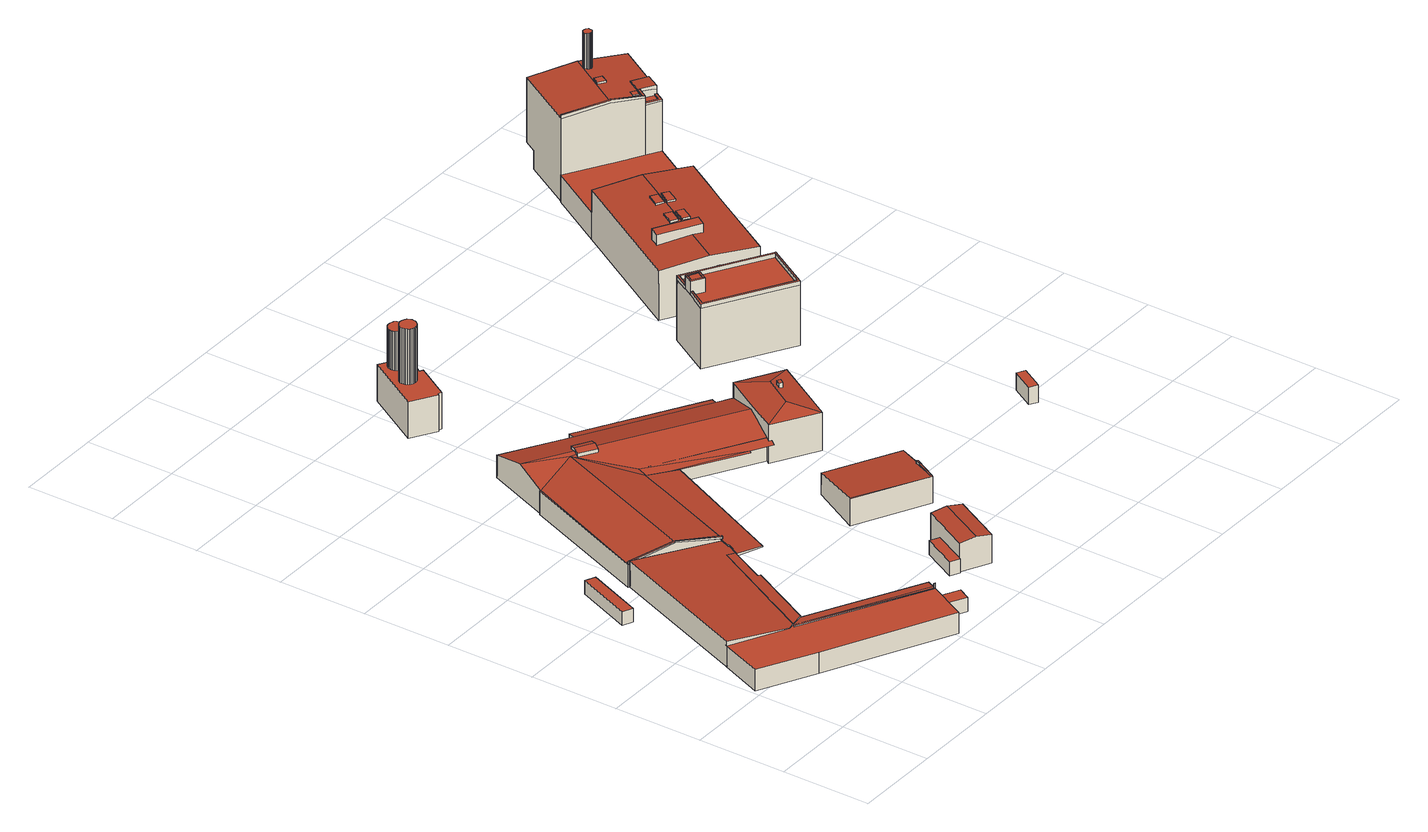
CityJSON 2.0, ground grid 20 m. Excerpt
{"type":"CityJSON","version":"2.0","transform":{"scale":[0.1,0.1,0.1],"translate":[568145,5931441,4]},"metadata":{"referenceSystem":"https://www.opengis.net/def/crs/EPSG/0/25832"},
"CityObjects":{
"building1":{"type":"Building","attributes":{"Grundfläche 2D":"33.012366","Grundhöhe NN":"5.401"},"geometry":[{"type":"Solid","lod":"3","boundaries":[[[[0,1,2,3]],[[4,5,3,2]],[[5,6,0,3]],[[6,7,1,0]],[[7,4,2,1]],[[7,6,5,4]]]],"semantics":{"surfaces":[{"type":"RoofSurface"},{"type":"WallSurface"},{"type":"GroundSurface"}],"values":[[0,1,1,1,1,2]]}}]},
"building2":{"type":"Building","attributes":{"Grundfläche 2D":"1071.790138","Grundhöhe NN":"5.294"},"geometry":[{"type":"MultiSurface","lod":"3","boundaries":[[[8,9,10,11]],[[12,13,14,15,16,17,18,19,20]],[[21,22,23,24,25,26,27,28,29,22]],[[11,10,30,31]],[[8,11,31,32]],[[9,8,32,33]],[[34,35,36,37]],[[28,15,14,22,29]],[[28,27,16,15]],[[38,36,35]],[[39,40,17,16,27]],[[18,17,40,41]],[[19,18,41,42]],[[20,19,42,43]],[[12,20,43,44]],[[13,12,44,45]],[[46,34,37,22,14,13,45]],[[24,23,47,48]],[[25,24,48,49]],[[9,33,50,26,25,49,30,10]],[[50,39,27,26]],[[22,34,47,23]],[[33,32,31,30]],[[41,40,39,51,46,45,44,43,42]],[[30,49,48,50,33]],[[37,36,38,50,48,47]]],"semantics":{"surfaces":[{"type":"RoofSurface"},{"type":"WallSurface"},{"type":"GroundSurface"}],"values":[0,0,0,1,1,1,1,1,1,1,1,1,1,1,1,1,1,1,1,1,1,1,2,2,2,2]}}]},
"building3":{"type":"Building","attributes":{"Grundfläche 2D":"156.040939","Grundhöhe NN":"5.538"},"children":["building3-1"],"geometry":[{"type":"Solid","lod":"3","boundaries":[[[[52,53,54]],[[53,52,55,27,56,57,54]],[[58,59,18,17,16,60]],[[55,52,61,62]],[[56,27,63,64]],[[54,57,56,64,65]],[[52,54,65,61]],[[17,18,66,67]],[[16,17,67,68,63,27]],[[16,27,55,60]],[[62,63,68,69]],[[60,55,62,69,70,58]],[[59,58,70,71]],[[18,59,71,66]],[[64,63,62,61,65]],[[69,68,67,66,71,70]]]],"semantics":{"surfaces":[{"type":"RoofSurface"},{"type":"WallSurface"},{"type":"GroundSurface"}],"values":[[0,0,0,1,1,1,1,1,1,1,1,1,1,1,2,2]]}}]},
"building3-1":{"type":"BuildingInstallation","parents":["building3"],"geometry":[{"type":"MultiSurface","lod":"3","boundaries":[[[72,73,74,75]],[[75,74,53,76]],[[76,57,72,75]],[[57,54,73,72]],[[54,53,74,73]]],"semantics":{"surfaces":[{"type":"RoofSurface"},{"type":"WallSurface"}],"values":[0,1,1,1,1]}}]},
"building4":{"type":"Building","attributes":{"Grundfläche 2D":"208.818725","Grundhöhe NN":"9.798"},"geometry":[{"type":"Solid","lod":"3","boundaries":[[[[77,78,79,80,81,82,83,84]],[[80,79,85,86]],[[81,80,86,87]],[[82,81,87,88]],[[83,82,88,89]],[[84,83,89,90]],[[77,84,90,91]],[[78,77,91,92]],[[79,78,92,85]],[[92,91,90,89,88,87,86,85]]]],"semantics":{"surfaces":[{"type":"RoofSurface"},{"type":"WallSurface"},{"type":"GroundSurface"}],"values":[[0,1,1,1,1,1,1,1,1,2]]}}]},
"building5":{"type":"Building","attributes":{"Grundfläche 2D":"109.083567","Grundhöhe NN":"5.577"},"geometry":[{"type":"Solid","lod":"3","boundaries":[[[[93,94,95,96,97]],[[98,99,100,101]],[[98,101,102,103]],[[93,104,105,94]],[[96,95,106,107]],[[97,96,107,108]],[[93,97,108,104]],[[109,99,98,103,110]],[[94,100,99,109,106,95]],[[101,100,94,105,111,102]],[[103,102,111,110]],[[106,109,110,111,105,104,108,107]]]],"semantics":{"surfaces":[{"type":"RoofSurface"},{"type":"WallSurface"},{"type":"GroundSurface"}],"values":[[0,0,0,1,1,1,1,1,1,1,1,2]]}}]},
"building6":{"type":"Building","attributes":{"Grundfläche 2D":"1681.312572","Grundhöhe NN":"5.284"},"children":["building6-1","building6-2"],"geometry":[{"type":"MultiSurface","lod":"3","boundaries":[[[112,113,114,115]],[[116,117,115,114]],[[118,119,120]],[[118,121,122,119]],[[123,122,121]],[[124,120,119,122,123]],[[125,126,127,128,129,130,131,132,133,134,135,136]],[[137,138,139,140,141,126,125,142,143,144,145]],[[144,146,147,145]],[[148,130,138]],[[130,129,139,138]],[[149,150,148]],[[151,152,153,154,130,148,150]],[[155,80,130,154,153,156]],[[157,132,158]],[[132,131,158]],[[130,80,131]],[[131,80,158]],[[128,127,113,112]],[[127,126,114,113]],[[126,141,116,114]],[[117,116,141,140]],[[117,140,139,129,128,112,115]],[[120,135,159,160,118]],[[121,118,160,161]],[[121,161,162,142,123]],[[136,163,159,135,120,124,123,142,125]],[[142,162,164,143]],[[144,143,164,165]],[[146,144,165,166]],[[147,146,166,167]],[[145,147,167,168]],[[137,145,168,169]],[[148,138,137,169,170]],[[149,148,170,171]],[[151,150,149,171,172]],[[173,174,156,153,152,151,172,175]],[[176,131,158,80,155,156,174,177]],[[176,163,136,131]],[[169,168,167,166,165,164,162,161,160,159,163,176,177,174,173,175,172,171,170]],[[134,133,132,131,136,135]]],"semantics":{"surfaces":[{"type":"RoofSurface"},{"type":"WallSurface"},{"type":"GroundSurface"}],"values":[0,0,0,0,0,0,0,0,0,0,0,0,0,0,0,0,0,1,1,1,1,1,1,1,1,1,1,1,1,1,1,1,1,1,1,1,1,1,1,2,0]}}]},
"building6-1":{"type":"BuildingInstallation","parents":["building6"],"geometry":[{"type":"MultiSurface","lod":"3","boundaries":[[[178,179,180,181]],[[179,178,182,183]],[[183,184,180,179]],[[184,185,181,180]],[[182,178,181,185]]],"semantics":{"surfaces":[{"type":"RoofSurface"},{"type":"WallSurface"}],"values":[0,1,1,1,1]}}]},
"building6-2":{"type":"BuildingInstallation","parents":["building6"],"geometry":[{"type":"MultiSurface","lod":"3","boundaries":[[[186,187,188,189,190,191,192]],[[193,186,192,194,195]],[[196,193,195,197]],[[190,151,152,153,156,197,195,194,192,191]],[[156,155,196,197]],[[186,193,196,155,154]],[[154,198,186]],[[186,198,199,150,189,188,187]],[[150,151,190,189]]],"semantics":{"surfaces":[{"type":"RoofSurface"},{"type":"WallSurface"}],"values":[0,0,0,1,1,1,1,1,1]}}]},
"building7":{"type":"Building","attributes":{"Grundfläche 2D":"229.592548","Grundhöhe NN":"5.365"},"children":["building7-1"],"geometry":[{"type":"Solid","lod":"3","boundaries":[[[[200,201,202,203,204,205]],[[206,204,203]],[[206,203,202,207,208]],[[204,206,208,209]],[[205,204,209,210,201,200]],[[202,201,210,207]],[[208,207,210,209]]]],"semantics":{"surfaces":[{"type":"RoofSurface"},{"type":"WallSurface"},{"type":"GroundSurface"}],"values":[[0,0,1,1,1,1,2]]}}]},
"building7-1":{"type":"BuildingInstallation","parents":["building7"],"geometry":[{"type":"MultiSurface","lod":"3","boundaries":[[[211,212,213,205]],[[205,200,211]],[[212,211,200,214]],[[212,214,213]]],"semantics":{"surfaces":[{"type":"RoofSurface"},{"type":"WallSurface"}],"values":[0,1,1,1]}}]},
"building8":{"type":"Building","attributes":{"Grundfläche 2D":"105.665660","Grundhöhe NN":"4.914"},"geometry":[{"type":"Solid","lod":"3","boundaries":[[[[215,216,217,218,219,220,221,222,223,224,225,226,227,228,229,230,231,232,233,234,235,236,237,238,239,240,241,242,243,244]],[[245,246,247,248,249,250,251,252,253,254,255,256,257,258,259,260,261,262,263,264,265,266,267,268,269,270,271,272,273,274]],[[275,276,277,278,279,280,281,282],[283,284,285,286,287,288,289,290,291,292,293,294,295,296,297,298,299,300,301,302,303,304,305,306,307,308,309,310,311,312],[313,314,315,316,317,318,319,320,321,322,323,324,325,326,327,328,329,330,331,332,333,334,335,336,337,338,339,340,341,342]],[[318,317,221,220]],[[317,316,222,221]],[[316,315,223,222]],[[319,318,220,219]],[[315,314,224,223]],[[314,313,225,224]],[[313,342,226,225]],[[342,341,227,226]],[[341,340,228,227]],[[340,339,229,228]],[[339,338,230,229]],[[338,337,231,230]],[[337,336,232,231]],[[336,335,233,232]],[[335,334,234,233]],[[334,333,235,234]],[[333,332,236,235]],[[332,331,237,236]],[[331,330,238,237]],[[330,329,239,238]],[[240,239,329,328]],[[328,327,241,240]],[[327,326,242,241]],[[326,325,243,242]],[[325,324,244,243]],[[215,244,324,323]],[[323,322,216,215]],[[322,321,217,216]],[[321,320,218,217]],[[320,319,219,218]],[[295,294,253,252]],[[254,253,294,293]],[[293,292,255,254]],[[252,251,296,295]],[[256,255,292,291]],[[291,290,257,256]],[[258,257,290,289]],[[289,288,259,258]],[[288,287,260,259]],[[287,286,261,260]],[[262,261,286,285]],[[285,284,263,262]],[[284,283,264,263]],[[283,312,265,264]],[[312,311,266,265]],[[311,310,267,266]],[[310,309,268,267]],[[309,308,269,268]],[[308,307,270,269]],[[271,270,307,306]],[[306,305,272,271]],[[305,304,273,272]],[[274,273,304,303]],[[245,274,303,302]],[[246,245,302,301]],[[301,300,247,246]],[[300,299,248,247]],[[299,298,249,248]],[[298,297,250,249]],[[297,296,251,250]],[[281,280,343,344]],[[279,278,345,346]],[[282,281,344,347]],[[275,282,347,348]],[[276,275,348,349]],[[277,276,349,350]],[[278,277,350,345]],[[280,279,346,343]],[[343,346,345,350,349,348,347,344]]]],"semantics":{"surfaces":[{"type":"RoofSurface"},{"type":"WallSurface"},{"type":"GroundSurface"}],"values":[[0,0,0,1,1,1,1,1,1,1,1,1,1,1,1,1,1,1,1,1,1,1,1,1,1,1,1,1,1,1,1,1,1,1,1,1,1,1,1,1,1,1,1,1,1,1,1,1,1,1,1,1,1,1,1,1,1,1,1,1,1,1,1,1,1,1,1,1,1,1,1,2]]}}]},
"building9":{"type":"Building","attributes":{"Grundfläche 2D":"12.330888","Grundhöhe NN":"6.076"},"geometry":[{"type":"Solid","lod":"3","boundaries":[[[[351,352,353,354]],[[355,356,354,353]],[[356,357,351,354]],[[357,358,352,351]],[[358,355,353,352]],[[358,357,356,355]]]],"semantics":{"surfaces":[{"type":"RoofSurface"},{"type":"WallSurface"},{"type":"GroundSurface"}],"values":[[0,1,1,1,1,2]]}}]},
"building10":{"type":"Building","attributes":{"Grundfläche 2D":"243.329301","Grundhöhe NN":"5.174"},"children":["building10-1","building10-2","building10-3"],"geometry":[{"type":"MultiSurface","lod":"3","boundaries":[[[359,360,361,362,363,364,365,366,367,368,369,370,371]],[[372,373,374,375,376,377,378,379]],[[375,380,365,364]],[[380,381,366,365]],[[381,382,367,366]],[[382,383,384,369,368,367]],[[384,374,370,369]],[[359,371,373,372]],[[359,372,379,360]],[[361,360,379,378]],[[362,361,378,377]],[[363,362,377,376]],[[381,380,385,386]],[[382,381,386,387]],[[388,384,383,382,387,389]],[[380,375,374,384,388,385]],[[388,389,387,386,385]]],"semantics":{"surfaces":[{"type":"RoofSurface"},{"type":"WallSurface"},{"type":"GroundSurface"}],"values":[0,0,1,1,1,1,1,1,1,1,1,1,1,1,1,1,2]}}]},
"building10-1":{"type":"BuildingInstallation","parents":["building10"],"geometry":[{"type":"MultiSurface","lod":"3","boundaries":[[[390,391,392,393]],[[391,390,394,395]],[[396,393,392,364,363,376]]],"semantics":{"surfaces":[{"type":"RoofSurface"},{"type":"WallSurface"}],"values":[0,1,1]}}]},
"building10-2":{"type":"BuildingInstallation","parents":["building10"],"geometry":[{"type":"MultiSurface","lod":"3","boundaries":[[[397,392,391,398,399,390,393,400]],[[398,391,395,401]],[[399,398,401,402]],[[390,399,402,394]],[[393,396,403,400]],[[370,397,400,403,373,371]],[[397,370,374,375,364,392]]],"semantics":{"surfaces":[{"type":"RoofSurface"},{"type":"WallSurface"}],"values":[0,1,1,1,1,1,1]}}]},
"building10-3":{"type":"BuildingInstallation","parents":["building10"],"geometry":[{"type":"MultiSurface","lod":"3","boundaries":[[[395,394,402,401]]],"semantics":{"surfaces":[{"type":"RoofSurface"}],"values":[0]}}]},
"building11":{"type":"Building","attributes":{"Grundfläche 2D":"7.162718","Grundhöhe NN":"5.150"},"geometry":[{"type":"Solid","lod":"3","boundaries":[[[[404,405,406,407,408,409,410,411,412,413,414,415,416,417,418,419,420,421,422,423,424,425,426,427,428,429,430,431]],[[432,433,413,412]],[[434,435,410,409]],[[435,436,411,410]],[[436,432,412,411]],[[433,437,414,413]],[[437,438,415,414]],[[438,439,416,415]],[[439,440,417,416]],[[440,441,418,417]],[[441,442,419,418]],[[442,443,420,419]],[[443,444,421,420]],[[444,445,422,421]],[[445,446,423,422]],[[446,447,424,423]],[[447,448,425,424]],[[448,449,426,425]],[[449,450,427,426]],[[450,451,428,427]],[[451,452,429,428]],[[452,453,430,429]],[[453,454,431,430]],[[454,455,404,431]],[[455,456,405,404]],[[456,457,406,405]],[[457,458,407,406]],[[458,459,408,407]],[[459,434,409,408]],[[452,451,450,449,448,447,446,445,444,443,442,441,440,439,438,437,433,432,436,435,434,459,458,457,456,455,454,453]]]],"semantics":{"surfaces":[{"type":"RoofSurface"},{"type":"WallSurface"},{"type":"GroundSurface"}],"values":[[0,1,1,1,1,1,1,1,1,1,1,1,1,1,1,1,1,1,1,1,1,1,1,1,1,1,1,1,1,2]]}}]},
"building12":{"type":"Building","attributes":{"Grundfläche 2D":"25.322570","Grundhöhe NN":"5.128"},"geometry":[{"type":"Solid","lod":"3","boundaries":[[[[460,461,462,463]],[[464,465,463,462]],[[465,466,460,463]],[[466,467,461,460]],[[467,464,462,461]],[[467,466,465,464]]]],"semantics":{"surfaces":[{"type":"RoofSurface"},{"type":"WallSurface"},{"type":"GroundSurface"}],"values":[[0,1,1,1,1,2]]}}]},
"building13":{"type":"Building","attributes":{"Grundfläche 2D":"1302.278876","Grundhöhe NN":"4.859"},"children":["building13-1","building13-2","building13-3","building13-4","building13-5","building13-6","building13-7","building13-8","building13-9"],"geometry":[{"type":"MultiSurface","lod":"3","boundaries":[[[468,469,470,471]],[[472,473,474,475,476,477,478,479]],[[477,476,480,481,473,472,482,483,484,485]],[[486,487,488,489,490,491,492]],[[493,494,495,496,497,498,499,500]],[[501,502,498,497,496,495,494,503,504,505,506,507,508]],[[509,510,511,512,513,514]],[[515,516,517,518,519,520,521,522]],[[473,481,469,468,474]],[[481,480,470,469]],[[475,471,470,480,476]],[[475,474,468,471]],[[523,501,489,488]],[[501,508,490,489]],[[508,507,506,492,491,490]],[[486,505,524,523,488,487,486,492]],[[478,518,525,526,479]],[[482,472,479,526,527]],[[528,529,519,485,484,483,482,527,530]],[[478,477,485,519,518]],[[521,512,531,504,503,494,493,516,515,522]],[[511,510,505,504,531,512]],[[532,523,524,505,510,509,514]],[[533,534,535,536,502,501,523,532,514]],[[498,502,536,537,499]],[[500,499,537,538,539,540,516,493]],[[512,521,520,513]],[[513,520,541,533,514]],[[520,519,529,541]],[[517,516,540,542]],[[518,517,542,525]],[[543,535,534,544,545,539,538,546]],[[545,544,534,533,541,529,528,530,527,526,525,542,540,539]],[[536,535,543,546,538,537]]],"semantics":{"surfaces":[{"type":"RoofSurface"},{"type":"WallSurface"},{"type":"GroundSurface"},{"type":"OuterCeilingSurface"}],"values":[0,0,0,0,0,0,0,0,1,1,1,1,1,1,1,1,1,1,1,1,1,1,1,1,1,1,1,1,1,1,1,1,2,3]}}]},
"building13-1":{"type":"BuildingInstallation","parents":["building13"],"geometry":[{"type":"MultiSurface","lod":"3","boundaries":[[[547,548,549,550]],[[551,548,547,552]],[[551,553,549,548]],[[550,549,553,554]],[[554,552,547,550]]],"semantics":{"surfaces":[{"type":"RoofSurface"},{"type":"WallSurface"}],"values":[0,1,1,1,1]}}]},
"building13-2":{"type":"BuildingInstallation","parents":["building13"],"geometry":[{"type":"MultiSurface","lod":"3","boundaries":[[[555,556,557,558]],[[559,560,558,557]],[[555,558,560,561]],[[561,562,556,555]],[[557,556,562,559]]],"semantics":{"surfaces":[{"type":"RoofSurface"},{"type":"WallSurface"}],"values":[0,1,1,1,1]}}]},
"building13-3":{"type":"BuildingInstallation","parents":["building13"],"geometry":[{"type":"MultiSurface","lod":"3","boundaries":[[[492,563,564,486]],[[565,566,563]],[[566,564,563]],[[566,565,567,568,569,570]],[[571,563,492,506]],[[565,563,571,572]],[[572,495,500,568,567,565]],[[500,493,569,568]],[[493,494,503,504,564,566,570,569]],[[505,486,564,504]]],"semantics":{"surfaces":[{"type":"RoofSurface"},{"type":"WallSurface"}],"values":[0,0,0,0,1,1,1,1,1,1]}}]},
"building13-4":{"type":"BuildingInstallation","parents":["building13"],"geometry":[{"type":"MultiSurface","lod":"3","boundaries":[[[573,574,575,576]],[[576,575,577,578]],[[573,576,578,579]],[[574,573,579,580]],[[575,574,580,577]]],"semantics":{"surfaces":[{"type":"RoofSurface"},{"type":"WallSurface"}],"values":[0,1,1,1,1]}}]},
"building13-5":{"type":"BuildingInstallation","parents":["building13"],"geometry":[{"type":"MultiSurface","lod":"3","boundaries":[[[581,582,583,584,585,586,587,588,589,590,591,592,593,594,595,596,597,598,599,600,601]],[[602,603,591,590]],[[604,602,590,589]],[[592,591,603,605]],[[593,592,605,606]],[[606,607,594,593]],[[607,608,595,594]],[[608,609,596,595]],[[609,610,597,596]],[[610,611,598,597]],[[611,612,599,598]],[[612,613,600,599]],[[601,600,613,614]],[[614,615,581,601]],[[582,581,615,616]],[[616,617,583,582]],[[617,618,584,583]],[[618,619,585,584]],[[619,620,586,585]],[[620,621,587,586]],[[621,622,588,587]],[[622,604,589,588]]],"semantics":{"surfaces":[{"type":"RoofSurface"},{"type":"WallSurface"}],"values":[0,1,1,1,1,1,1,1,1,1,1,1,1,1,1,1,1,1,1,1,1,1]}}]},
"building13-6":{"type":"BuildingInstallation","parents":["building13"],"geometry":[{"type":"MultiSurface","lod":"3","boundaries":[[[532,623,624,625,531,626]],[[509,627,624,623]],[[511,625,624,627]],[[512,531,625,511]],[[513,626,531,512]],[[513,514,532,626]],[[509,623,532,514]]],"semantics":{"surfaces":[{"type":"RoofSurface"},{"type":"WallSurface"}],"values":[0,1,1,1,1,1,1]}}]},
"building13-7":{"type":"BuildingInstallation","parents":["building13"],"geometry":[{"type":"MultiSurface","lod":"3","boundaries":[[[628,629,630,631,632]],[[633,630,629,628,634,635]],[[633,636,631,630]],[[636,637,632,631]],[[628,632,637,634]]],"semantics":{"surfaces":[{"type":"RoofSurface"},{"type":"WallSurface"}],"values":[0,1,1,1,1]}}]},
"building13-8":{"type":"BuildingInstallation","parents":["building13"],"geometry":[{"type":"MultiSurface","lod":"3","boundaries":[[[638,639,640,641]],[[639,638,642,643]],[[643,644,640,639]],[[645,641,640,644]],[[645,642,638,641]]],"semantics":{"surfaces":[{"type":"RoofSurface"},{"type":"WallSurface"}],"values":[0,1,1,1,1]}}]},
"building13-9":{"type":"BuildingInstallation","parents":["building13"],"geometry":[{"type":"MultiSurface","lod":"3","boundaries":[[[646,647,648,649,650]],[[648,647,651,652]],[[652,653,649,648]],[[650,649,653,654]],[[654,655,646,650]],[[655,651,647,646]]],"semantics":{"surfaces":[{"type":"RoofSurface"},{"type":"WallSurface"}],"values":[0,1,1,1,1,1]}}]}
},
"vertices":[
[72,550,45],[123,676,45],[101,686,45],[49,560,45],[101,686,14],[49,560,14],[72,550,14],[123,676,14],
[494,67,46],[448,91,46],[433,64,46],[479,40,46],[352,537,61],[174,630,73],[44,307,72],[166,243,64],[181,246,64],[314,499,62],[332,490,61],[344,513,61],[343,514,61],[46,311,62],[44,307,62],[5,212,62],[128,147,62],[404,8,62],[454,104,61],[181,246,62],[166,243,62],[54,302,62],[433,64,13],[479,40,13],[494,67,13],[448,91,13],[44,307,13],[166,243,13],[166,243,15],[44,307,16],[171,244,15],[181,246,13],[314,499,13],[332,490,13],[344,513,13],[343,514,13],[352,537,13],[174,630,13],[46,311,13],[5,212,13],[128,147,13],[404,8,13],[454,104,13],[48,315,13],
[464,122,59],[451,97,62],[450,96,62],[215,252,60],[177,240,63],[447,97,62],[294,403,61],[288,406,62],[215,252,62],[464,122,57],[215,252,57],[181,246,57],[177,240,57],[450,96,57],[332,490,15],[314,499,15],[181,246,15],[215,252,15],[294,403,15],[288,406,15],
[447,97,73],[450,96,73],[451,97,73],[448,99,73],[448,99,62],
[329,483,64],[384,461,60],[518,754,60],[457,791,65],[354,536,64],[352,537,64],[343,514,64],[344,513,64],[518,754,58],[457,791,58],[354,536,58],[352,537,58],[343,514,58],[344,513,58],[329,483,58],[384,461,58],
[583,130,48],[585,133,48],[624,208,48],[603,219,48],[562,141,48],[674,227,88],[642,243,82],[585,133,82],[616,116,88],[647,100,82],[705,211,82],[583,130,16],[585,133,16],[624,208,16],[603,219,16],[562,141,16],[642,243,16],[705,211,16],[647,100,16],
[410,921,92],[448,898,92],[456,911,96],[418,934,96],[464,925,92],[426,947,92],[796,609,101],[771,678,114],[698,668,101],[883,756,101],[812,745,114],[785,814,101],[741,741,101],[741,741,89],[456,911,89],[448,898,84],[410,921,84],[414,927,86],[401,932,86],[467,815,66],[652,680,61],[696,654,61],[703,665,64],[698,668,64],[703,675,67],[350,1071,65],[319,993,89],[418,934,89],[426,947,85],[464,925,85],[785,814,65],[786,815,64],[754,834,64],[491,987,65],[763,849,60],[501,1005,60],[291,925,67],[289,926,67],[172,635,65],[171,632,65],[262,584,85],[263,584,86],[264,587,86],[356,539,65],[354,536,65],[649,676,59],[457,791,60],[698,668,13],[796,609,13],[883,756,13],[785,814,13],[703,675,13],[786,815,13],[754,834,13],[763,849,13],[501,1005,13],[491,987,13],[350,1071,13],[291,925,13],[289,926,13],[171,632,13],[263,584,13],[354,536,13],[262,584,13],[467,815,13],[457,791,13],
[807,720,122],[814,716,122],[821,726,122],[813,730,122],[807,720,112],[814,716,110],[821,726,110],[813,730,112],
[264,587,88],[263,588,88],[175,634,71],[172,635,70],[171,632,70],[174,630,70],[262,584,88],[266,586,88],[263,584,88],[352,537,70],[356,539,70],[354,536,70],[264,587,85],[263,588,85],
[793,379,70],[821,434,64],[662,518,64],[604,409,76],[762,322,76],[764,326,76],[602,406,76],[662,518,14],[602,406,14],[762,322,14],[821,434,14],
[793,379,76],[790,381,76],[762,328,76],[790,381,70],
[454,1337,221],[456,1340,221],[457,1344,221],[457,1348,221],[456,1352,221],[454,1355,221],[452,1358,221],[449,1360,221],[446,1362,221],[442,1363,221],[438,1364,221],[435,1363,221],[431,1362,221],[428,1360,221],[425,1358,221],[423,1355,221],[421,1351,221],[420,1347,221],[421,1343,221],[421,1340,221],[423,1336,221],[425,1333,221],[428,1331,221],[431,1329,221],[435,1328,221],[439,1327,221],[443,1328,221],[446,1329,221],[449,1331,221],[452,1334,221],[479,1379,183],[482,1381,183],[484,1384,183],[485,1388,183],[486,1392,183],[486,1396,183],[485,1399,183],[483,1403,183],[481,1406,183],[479,1408,183],[475,1410,183],[472,1411,183],[468,1411,183],[464,1411,183],[461,1410,183],[457,1408,183],[454,1405,183],[452,1402,183],[451,1399,183],[450,1395,183],[450,1391,183],[451,1387,183],[452,1384,183],[455,1381,183],[458,1378,183],[461,1377,183],[464,1375,183],[468,1375,183],[472,1376,183],[476,1377,183],[477,1345,93],[505,1392,93],[449,1426,93],[372,1298,93],[428,1264,93],[430,1268,93],[438,1264,93],[484,1341,93],[450,1395,93],[451,1399,93],[452,1402,93],[454,1405,93],[457,1408,93],[461,1410,93],[464,1411,93],[468,1411,93],[472,1411,93],[475,1410,93],[479,1408,93],[481,1406,93],[483,1403,93],[485,1399,93],[486,1396,93],[486,1392,93],[485,1388,93],[484,1384,93],[482,1381,93],[479,1379,93],[476,1377,93],[472,1376,93],[468,1375,93],[464,1375,93],[461,1377,93],[458,1378,93],[455,1381,93],[452,1384,93],[451,1387,93],[450,1391,93],[438,1364,93],[442,1363,93],[446,1362,93],[449,1360,93],[452,1358,93],[454,1355,93],[456,1352,93],[457,1348,93],[457,1344,93],[456,1340,93],[454,1337,93],[452,1334,93],[449,1331,93],[446,1329,93],[443,1328,93],[439,1327,93],[435,1328,93],[431,1329,93],[428,1331,93],[425,1333,93],[423,1336,93],[421,1340,93],[421,1343,93],[420,1347,93],[421,1351,93],[423,1355,93],[425,1358,93],[428,1360,93],[431,1362,93],[435,1363,93],[430,1268,9],[438,1264,9],[372,1298,9],[428,1264,9],[484,1341,9],[477,1345,9],[505,1392,9],[449,1426,9],
[1172,359,61],[1201,410,61],[1183,420,61],[1154,369,61],[1183,420,21],[1154,369,21],[1172,359,21],[1201,410,21],
[964,1068,161],[1138,963,161],[1084,872,161],[910,976,161],[934,1016,161],[930,1018,161],[903,975,161],[1085,866,161],[1144,965,161],[1141,967,161],[963,1074,161],[943,1040,161],[946,1038,161],[964,1068,152],[946,1038,152],[943,1040,152],[930,1018,152],[934,1016,152],[910,976,152],[1084,872,152],[1138,963,152],[903,975,152],[1085,866,152],[1144,965,152],[1141,967,152],[963,1074,152],[903,975,12],[1085,866,12],[1144,965,12],[963,1074,12],[1141,967,12],
[955,1007,185],[935,1020,185],[930,1018,185],[957,1002,185],[955,1007,184],[935,1020,184],[957,1002,152],
[943,1040,185],[944,1035,185],[965,1023,185],[970,1024,185],[944,1035,184],[965,1023,184],[970,1024,152],
[1088,1060,125],[1085,1062,125],[1082,1063,125],[1078,1064,125],[1075,1064,125],[1072,1063,125],[1069,1061,125],[1066,1059,125],[1064,1056,125],[1063,1055,125],[1062,1052,125],[1062,1048,125],[1063,1045,125],[1064,1042,125],[1066,1039,125],[1069,1037,125],[1072,1035,125],[1075,1034,125],[1078,1034,125],[1082,1034,125],[1085,1036,125],[1088,1038,125],[1090,1041,125],[1091,1044,125],[1092,1047,125],[1092,1051,125],[1091,1054,125],[1090,1057,125],[1064,1056,12],[1063,1055,12],[1072,1063,12],[1069,1061,12],[1066,1059,12],[1062,1052,12],[1062,1048,12],[1063,1045,12],[1064,1042,12],[1066,1039,12],[1069,1037,12],[1072,1035,12],[1075,1034,12],[1078,1034,12],[1082,1034,12],[1085,1036,12],[1088,1038,12],[1090,1041,12],[1091,1044,12],[1092,1047,12],[1092,1051,12],[1091,1054,12],[1090,1057,12],[1088,1060,12],[1085,1062,12],[1082,1063,12],[1078,1064,12],[1075,1064,12],
[1167,997,107],[1098,1039,107],[1082,1012,100],[1151,970,100],[1082,1012,11],[1151,970,11],[1167,997,11],[1098,1039,11],
[1076,1201,150],[1162,1151,150],[1175,1172,150],[1088,1222,150],[1098,1091,131],[1141,1163,131],[1076,1201,125],[1088,1222,125],[1154,1184,131],[1263,1368,131],[1171,1423,123],[1005,1147,123],[1175,1172,129],[1162,1151,129],[1191,1036,123],[1290,1202,123],[1325,1259,123],[1356,1312,123],[1415,1481,208],[1442,1465,208],[1446,1462,208],[1466,1495,206],[1431,1515,206],[1413,1485,208],[1412,1483,208],[1249,1551,200],[1339,1496,210],[1341,1499,210],[1378,1560,210],[1411,1612,210],[1426,1637,210],[1334,1693,200],[1251,1554,200],[1466,1495,200],[1518,1582,200],[1340,1495,210],[1402,1458,203],[1415,1481,203],[1412,1483,204],[1413,1485,204],[1431,1515,204],[1442,1465,186],[1415,1481,186],[1405,1463,186],[1402,1458,186],[1433,1440,186],[1446,1462,186],[1339,1496,71],[1249,1551,71],[1248,1551,71],[1171,1423,71],[1356,1312,71],[1433,1440,71],[1402,1458,71],[1340,1495,71],[1446,1462,200],[1442,1465,200],[1171,1423,9],[1005,1147,9],[1191,1036,9],[1325,1259,9],[1356,1312,9],[1290,1202,9],[1402,1458,190],[1446,1462,190],[1446,1462,9],[1501,1553,9],[1501,1553,51],[1518,1582,51],[1334,1693,51],[1316,1664,51],[1316,1664,9],[1249,1551,9],[1433,1440,9],[1248,1551,9],[1419,1602,51],[1419,1602,9],[1407,1609,9],[1407,1609,51],
[1204,1274,134],[1219,1299,134],[1204,1308,134],[1189,1283,134],[1219,1299,130],[1204,1274,130],[1204,1308,129],[1189,1283,129],
[1406,1564,213],[1390,1573,213],[1381,1558,213],[1397,1548,213],[1381,1558,209],[1397,1548,208],[1406,1564,208],[1390,1573,209],
[1400,1464,208],[1402,1458,208],[1342,1499,217],[1340,1495,217],[1341,1499,216],[1251,1554,208],[1249,1551,208],[1339,1496,216],[1400,1464,204],[1342,1499,210],
[1409,1484,207],[1398,1491,207],[1391,1480,207],[1402,1473,207],[1391,1480,205],[1402,1473,204],[1409,1484,204],[1398,1491,205],
[1414,1613,291],[1413,1610,291],[1414,1608,291],[1415,1605,291],[1417,1603,291],[1419,1602,291],[1422,1601,291],[1424,1601,291],[1427,1602,291],[1429,1604,291],[1431,1606,291],[1431,1609,291],[1431,1612,291],[1431,1614,291],[1429,1616,291],[1427,1618,291],[1424,1619,291],[1422,1619,291],[1419,1619,291],[1417,1617,291],[1415,1615,291],[1429,1604,208],[1431,1606,208],[1427,1602,208],[1431,1609,208],[1431,1612,208],[1431,1614,208],[1429,1616,208],[1427,1618,209],[1424,1619,209],[1422,1619,209],[1419,1619,209],[1417,1617,209],[1415,1615,210],[1414,1613,209],[1413,1610,209],[1414,1608,209],[1415,1605,209],[1417,1603,209],[1419,1602,209],[1422,1601,208],[1424,1601,208],
[1442,1465,190],[1431,1447,190],[1405,1463,190],[1433,1440,190],[1431,1447,186],
[1167,1214,134],[1183,1239,134],[1183,1240,134],[1168,1249,134],[1152,1223,134],[1183,1240,130],[1167,1214,130],[1183,1239,130],[1168,1249,129],[1152,1223,129],
[1225,1261,134],[1240,1287,134],[1225,1296,134],[1209,1270,134],[1225,1261,129],[1240,1287,129],[1225,1296,130],[1209,1270,130],
[1173,1210,134],[1189,1201,134],[1204,1227,134],[1189,1236,134],[1174,1210,134],[1189,1201,129],[1204,1227,129],[1189,1236,130],[1174,1210,130],[1173,1210,130]
]}
